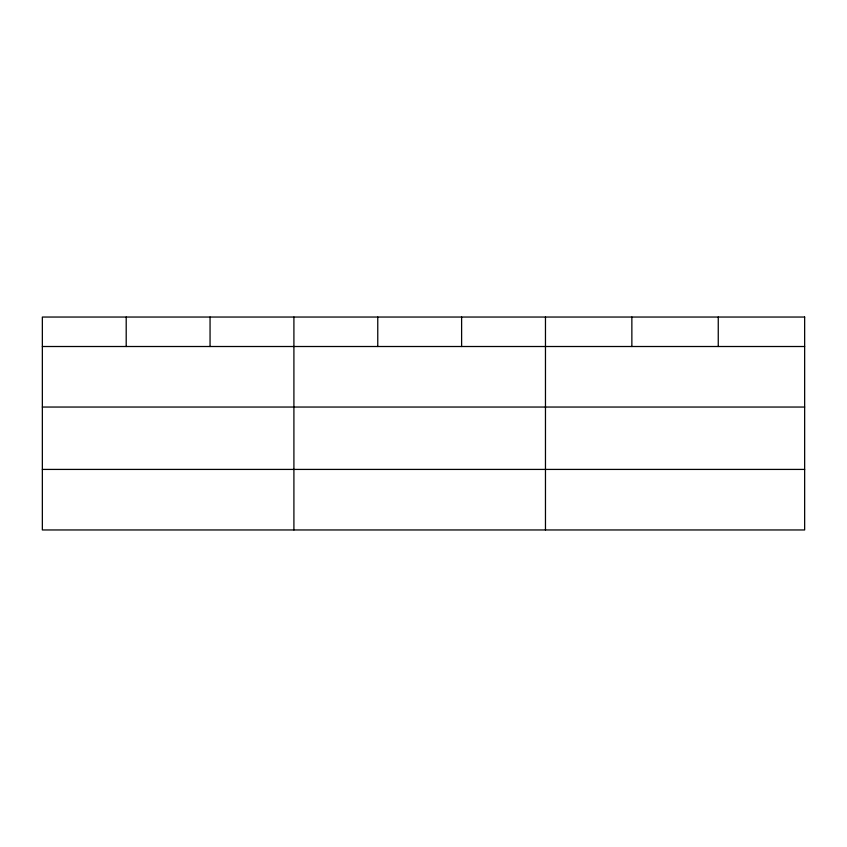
<?xml version="1.0" encoding="UTF-8"?>
<svg xmlns="http://www.w3.org/2000/svg" width="847" height="847" viewBox="0 0 847 847"><rect width="100%" height="100%" fill="white"/><g stroke="black" fill="none" stroke-linecap="round" stroke-linejoin="round"><path stroke-width="1.27" d="M42.35 346.508L804.65 346.508M42.35 407.047L804.65 407.047M42.35 469.418L804.65 469.418M718.256 317.043L718.256 346.508M631.862 317.043L631.862 346.508M545.468 317.043L545.468 529.957M461.615 317.043L461.615 346.508M377.762 317.043L377.762 346.508M293.909 317.043L293.909 529.957M210.056 317.043L210.056 346.508M126.203 317.043L126.203 346.508M804.65 317.043L42.35 317.043L42.35 529.957L804.65 529.957L804.65 317.043"/></g></svg>
